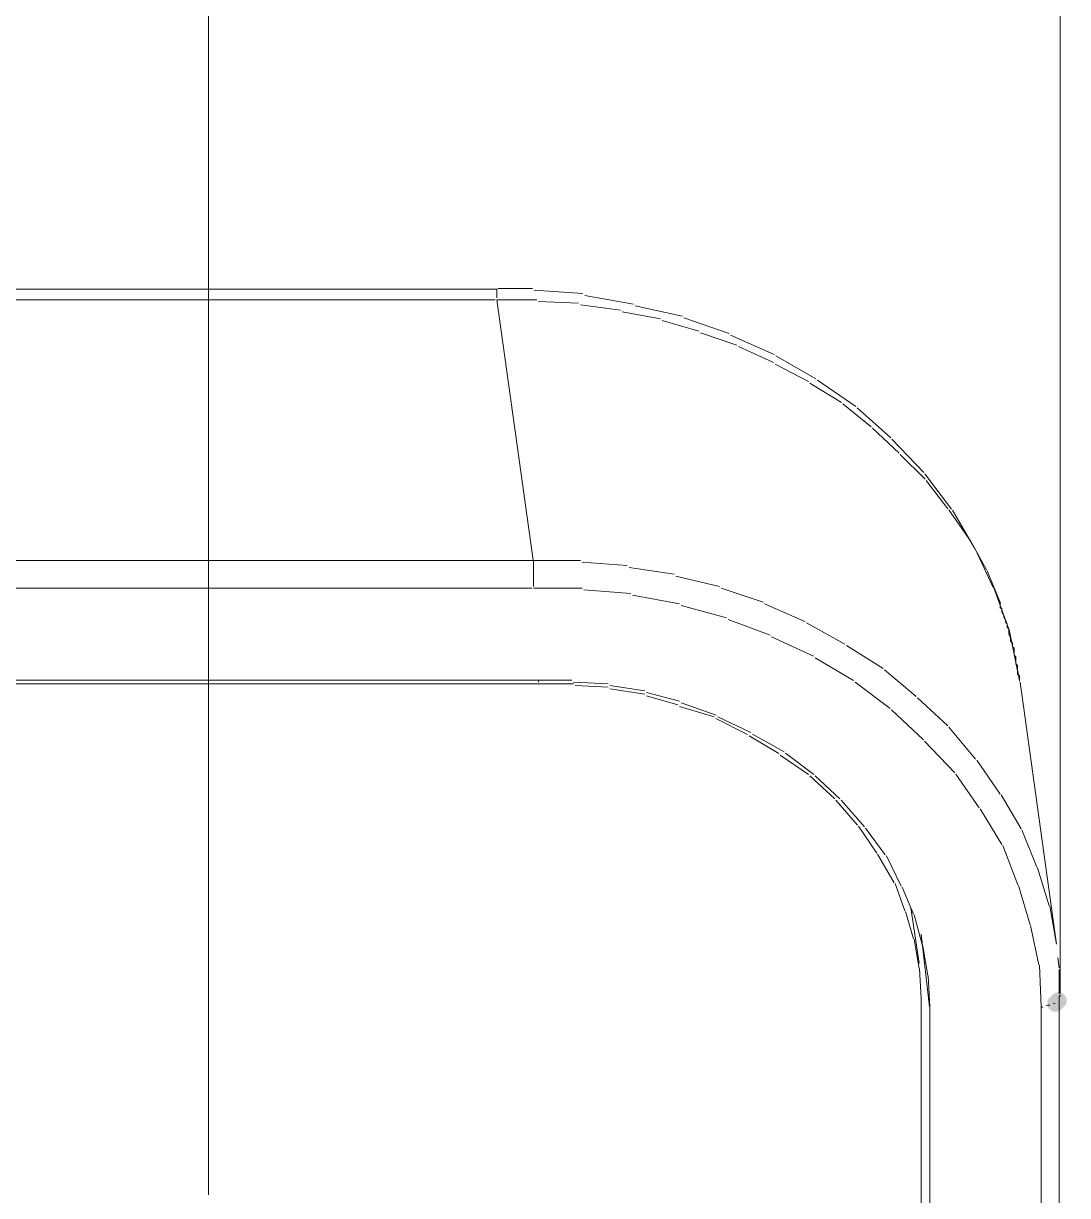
# Model space of a CAD drawing. Header units: millimetres. Extents: x 0 to 297, y 0 to 208.
# Drawn here: x 120.94 to 132.45, y 68.83 to 81.76 of the extents above; entities that cross this region are included whole.
import ezdxf

# ---------------------------------------------------------------- set-up
doc = ezdxf.new("R2010")
doc.units = ezdxf.units.MM

msp = doc.modelspace()

# ---------------------------------------------------------------- hatches: boundary and pattern name
h = msp.add_hatch(color=7)
h.dxf.hatch_style = 2
h.paths.add_polyline_path([(126.54915, 78.923567), (126.54915, 78.751058)])
h = msp.add_hatch(color=7)
h.dxf.hatch_style = 2
h.paths.add_polyline_path([(127.105128, 78.866064), (127.105128, 78.693556)])
h = msp.add_hatch(color=7)
h.dxf.hatch_style = 2
h.paths.add_polyline_path([(127.660753, 78.751058), (127.660753, 78.57855)])
h = msp.add_hatch(color=7)
h.dxf.hatch_style = 2
h.paths.add_polyline_path([(128.197328, 78.617003), (128.197328, 78.444494)])
h = msp.add_hatch(color=7)
h.dxf.hatch_style = 2
h.paths.add_polyline_path([(128.714853, 78.425444), (128.714853, 78.252936)])
h = msp.add_hatch(color=7)
h.dxf.hatch_style = 2
h.paths.add_polyline_path([(129.213328, 78.195433), (129.213328, 78.022925)])
h = msp.add_hatch(color=7)
h.dxf.hatch_style = 2
h.paths.add_polyline_path([(129.67335, 77.926969), (129.67335, 77.754461)])
h = msp.add_hatch(color=7)
h.dxf.hatch_style = 2
h.paths.add_polyline_path([(130.113969, 77.620406), (130.113969, 77.447897)])
h = msp.add_hatch(color=7)
h.dxf.hatch_style = 2
h.paths.add_polyline_path([(130.497439, 77.275389), (130.497439, 77.102881)])
h = msp.add_hatch(color=7)
h.dxf.hatch_style = 2
h.paths.add_polyline_path([(130.861506, 76.892272), (130.861506, 76.719764)])
h = msp.add_hatch(color=7)
h.dxf.hatch_style = 2
h.paths.add_polyline_path([(131.168069, 76.489753), (131.168069, 76.317244)])
h = msp.add_hatch(color=7)
h.dxf.hatch_style = 2
h.paths.add_polyline_path([(131.417131, 76.068183), (131.417131, 75.895675)])
h = msp.add_hatch(color=7)
h.dxf.hatch_style = 2
h.paths.add_polyline_path([(131.628092, 75.627211), (131.628092, 75.454703)])
h = msp.add_hatch(color=7)
h.dxf.hatch_style = 2
h.paths.add_polyline_path([(131.8006, 75.167189), (131.8006, 74.994681)])
h = msp.add_hatch(color=7)
h.dxf.hatch_style = 2
h.paths.add_polyline_path([(131.896556, 74.707167), (131.896556, 74.534658)])
h = msp.add_hatch(color=7)
h.dxf.hatch_style = 2
h.paths.add_polyline_path([(132.356225, 71.429861), (132.356225, 71.257353)])
h = msp.add_hatch(color=7)
edge = h.paths.add_edge_path(flags=0)
edge.add_spline(control_points=[(132.369591, 71.011956), (132.336046, 71.045501), (132.281154, 71.045501), (132.247609, 71.011956), (132.214064, 70.978411), (132.214064, 70.923519), (132.247609, 70.889974), (132.247609, 70.889974), (132.253254, 70.88433), (132.253254, 70.88433), (132.286799, 70.850785), (132.34169, 70.850785), (132.375235, 70.88433), (132.40878, 70.917875), (132.40878, 70.972767), (132.375235, 71.006312), (132.375235, 71.006312), (132.369591, 71.011956), (132.369591, 71.011956)], knot_values=[0, 0, 0, 0, 1, 1, 1, 2, 2, 2, 3, 3, 3, 4, 4, 4, 5, 5, 5, 6, 6, 6, 6], degree=3, periodic=1)
h = msp.add_hatch(color=7)
edge = h.paths.add_edge_path(flags=0)
edge.add_spline(control_points=[(132.388641, 71.031006), (132.355096, 71.064551), (132.300204, 71.064551), (132.266659, 71.031006), (132.233114, 70.997461), (132.233114, 70.942569), (132.266659, 70.909024), (132.266659, 70.909024), (132.272304, 70.90338), (132.272304, 70.90338), (132.305849, 70.869835), (132.36074, 70.869835), (132.394285, 70.90338), (132.42783, 70.936925), (132.42783, 70.991817), (132.394285, 71.025362), (132.394285, 71.025362), (132.388641, 71.031006), (132.388641, 71.031006)], knot_values=[0, 0, 0, 0, 1, 1, 1, 2, 2, 2, 3, 3, 3, 4, 4, 4, 5, 5, 5, 6, 6, 6, 6], degree=3, periodic=1)
h = msp.add_hatch(color=7)
edge = h.paths.add_edge_path(flags=0)
edge.add_spline(control_points=[(132.407691, 71.050056), (132.374146, 71.083601), (132.319254, 71.083601), (132.285709, 71.050056), (132.252164, 71.016511), (132.252164, 70.961619), (132.285709, 70.928074), (132.285709, 70.928074), (132.291354, 70.92243), (132.291354, 70.92243), (132.324899, 70.888885), (132.37979, 70.888885), (132.413335, 70.92243), (132.44688, 70.955975), (132.44688, 71.010867), (132.413335, 71.044412), (132.413335, 71.044412), (132.407691, 71.050056), (132.407691, 71.050056)], knot_values=[0, 0, 0, 0, 1, 1, 1, 2, 2, 2, 3, 3, 3, 4, 4, 4, 5, 5, 5, 6, 6, 6, 6], degree=3, periodic=1)

# ---------------------------------------------------------------- linework, layer by layer
at = {"color": 7, "lineweight": 15}
for points in [[(132.366103, 103.455557), (132.366103, 71.065971)], [(122.974806, 94.907751), (122.974806, 68.842765)], [(126.156508, 78.827788), (118.6053, 78.827788)], [(126.156508, 78.827788), (126.156508, 78.732185)], [(126.54915, 78.837313), (126.166033, 78.837313)], [(127.105128, 78.77981), (126.5682, 78.818263)], [(127.660753, 78.664804), (127.123825, 78.761113)], [(118.585897, 78.712782), (126.137106, 78.712782)], [(126.156508, 78.712782), (126.556206, 75.840818)], [(126.156508, 78.712782), (126.597128, 78.712782)], [(126.616178, 78.693732), (127.05715, 78.674329)], [(127.0762, 78.655279), (127.517525, 78.597424)], [(128.197328, 78.530749), (127.67945, 78.64646)], [(127.536222, 78.578726), (127.958497, 78.501468)], [(127.977194, 78.482771), (128.380419, 78.36706)], [(128.714853, 78.33919), (128.215319, 78.512757)], [(128.398764, 78.348715), (128.802342, 78.213249)], [(129.213328, 78.109179), (128.732492, 78.321551)], [(128.820333, 78.195257), (129.205567, 78.020985)], [(129.67335, 77.840715), (129.229908, 78.092599)], [(129.222853, 78.003699), (129.589389, 77.809671)], [(130.113969, 77.534151), (129.688872, 77.825193)], [(129.606322, 77.792738), (129.954161, 77.579307)], [(129.970389, 77.563079), (130.281186, 77.309432)], [(130.497439, 77.189135), (130.128433, 77.52004)], [(130.296003, 77.294615), (130.588808, 77.021213)], [(130.861506, 76.806018), (130.510492, 77.176082)], [(130.602919, 77.007101), (130.876675, 76.733346)], [(131.168069, 76.403499), (130.873147, 76.794376)], [(130.890081, 76.719588), (131.127853, 76.405615)], [(131.139494, 76.393974), (131.358217, 76.078943)], [(131.417131, 75.981929), (131.177947, 76.393621)], [(131.369506, 76.068007), (131.551892, 75.732515)], [(131.628092, 75.540957), (131.425597, 75.973463)], [(126.559028, 75.837996), (104.116011, 75.837996)], [(126.559028, 75.837996), (126.559028, 75.550482)], [(126.559028, 75.837996), (127.0762, 75.837996)], [(127.095603, 75.818946), (127.593725, 75.780493)], [(127.612775, 75.761443), (128.111603, 75.684538)], [(128.1303, 75.665488), (128.610078, 75.549776)], [(131.561064, 75.72299), (131.706761, 75.366332)], [(104.096961, 75.531432), (126.539625, 75.531432)], [(126.559028, 75.531432), (127.095603, 75.531432)], [(127.114653, 75.512382), (127.632178, 75.473929)], [(128.628775, 75.531432), (129.089856, 75.376915)], [(131.8006, 75.080935), (131.634794, 75.534254)], [(127.651228, 75.454879), (128.169106, 75.358571)], [(131.724047, 75.291896), (131.724047, 75.310946), (131.704644, 75.310946), (131.704644, 75.329996), (131.704644, 75.349399), (131.704644, 75.368449)], [(128.187803, 75.339874), (128.686983, 75.20476)], [(129.107847, 75.358924), (129.550231, 75.165601)], [(131.81965, 74.965929), (131.81965, 74.985332), (131.8006, 75.023432), (131.8006, 75.042835), (131.8006, 75.080935), (131.78155, 75.099985), (131.78155, 75.138438), (131.762147, 75.157488), (131.762147, 75.17689), (131.743097, 75.21499), (131.743097, 75.234393), (131.724047, 75.272493), (131.724047, 75.291896)], [(128.705328, 75.186415), (129.166761, 75.012496)], [(129.567869, 75.147963), (129.991908, 74.915482)], [(129.1844, 74.994857), (129.646539, 74.782132)], [(131.896556, 74.620913), (131.804481, 75.077054)], [(130.008489, 74.898901), (130.414183, 74.646665)], [(131.877153, 74.716868), (131.877153, 74.755321), (131.877153, 74.774371), (131.858103, 74.793421), (131.858103, 74.812824), (131.858103, 74.831874), (131.858103, 74.850924), (131.858103, 74.870326), (131.839053, 74.889376), (131.839053, 74.908426), (131.839053, 74.927829), (131.81965, 74.946879), (131.81965, 74.965929)], [(129.663825, 74.764846), (130.088217, 74.512963)], [(130.430411, 74.63079), (130.779661, 74.33869)], [(131.915606, 74.52531), (131.915606, 74.54436), (131.915606, 74.56341), (131.896556, 74.582813), (131.896556, 74.601863), (131.896556, 74.620913), (131.896556, 74.640315), (131.896556, 74.659365), (131.896556, 74.678415), (131.877153, 74.697818), (131.877153, 74.716868)], [(131.915606, 74.505907), (131.899731, 74.617738)], [(126.616178, 74.477332), (104.039458, 74.477332)], [(126.578078, 74.515785), (104.116011, 74.515785)], [(126.578078, 74.515785), (126.980597, 74.515432)], [(126.616178, 74.515785), (126.616178, 74.496382)], [(126.616178, 74.477332), (126.999647, 74.477332)], [(126.999647, 74.496382), (127.383117, 74.477332)], [(130.104444, 74.496382), (130.491794, 74.204988)], [(131.915606, 74.505907), (131.915606, 74.52531)], [(131.925131, 74.496382), (132.325181, 71.605015)], [(127.018697, 74.458282), (127.383117, 74.438879)], [(127.402167, 74.458282), (127.785636, 74.400426)], [(127.402167, 74.419829), (127.785636, 74.361974)], [(127.804686, 74.381376), (128.169458, 74.284715)], [(127.804686, 74.343276), (128.150408, 74.246263)], [(128.168753, 74.228271), (128.552928, 74.112207)], [(128.187803, 74.266371), (128.572331, 74.130904)], [(130.794478, 74.323874), (131.125383, 74.012018)], [(128.571272, 74.093863), (128.918406, 73.919238)], [(128.590322, 74.113265), (128.956506, 73.93864)], [(130.506964, 74.189818), (130.857272, 73.858913)], [(131.139494, 73.99826), (131.433711, 73.646188)], [(128.935339, 73.902304), (129.264128, 73.707924)], [(128.973792, 73.921354), (129.321278, 73.727326)], [(130.871031, 73.844801), (131.202994, 73.493788)], [(129.280356, 73.691343), (129.590447, 73.477207)], [(129.337858, 73.710746), (129.648303, 73.476854)], [(131.446058, 73.63384), (131.703233, 73.26166)], [(129.606322, 73.461685), (129.879725, 73.207332)], [(129.663825, 73.461685), (129.937228, 73.207332)], [(131.216047, 73.480735), (131.473222, 73.108201)], [(129.893483, 73.193221), (130.130197, 72.918407)], [(129.950986, 73.193221), (130.20675, 72.899004)], [(131.714522, 73.250724), (131.934303, 72.877132)], [(131.484511, 73.097265), (131.723342, 72.704976)], [(130.142897, 72.905707), (130.342922, 72.610079)], [(130.21945, 72.886657), (130.437819, 72.591382)], [(131.944181, 72.867254), (132.109633, 72.453093)], [(131.733572, 72.694746), (131.899025, 72.261182)], [(130.353506, 72.599143), (130.535539, 72.283054)], [(130.449461, 72.57974), (130.613503, 72.243543)], [(132.116689, 72.445685), (132.2451, 72.02976)], [(130.545417, 72.273176), (130.653367, 71.973315)], [(130.621969, 72.235076), (130.748264, 71.935921)], [(131.906081, 72.254126), (132.034492, 71.818799)], [(130.717925, 72.005065), (130.810706, 71.39476)], [(132.251097, 72.024115), (132.324122, 71.605721)], [(130.660422, 71.966613), (130.750381, 71.665693)], [(130.756025, 71.92816), (130.846689, 71.588435)], [(132.040136, 71.813154), (132.131858, 71.376415)], [(130.756025, 71.660049), (130.810353, 71.33761)], [(130.832931, 71.717551), (130.926417, 70.914629)], [(130.851981, 71.583143), (130.905956, 71.260704)], [(132.136092, 71.372535), (132.154436, 70.913218)], [(132.356225, 71.343607), (132.34035, 71.455438)], [(130.813528, 71.334082), (130.831519, 71.009526)], [(130.909483, 71.257529), (130.927475, 70.913571)], [(132.356225, 71.056093), (132.356225, 71.324557)], [(130.832931, 71.008468), (130.832931, 55.886649)], [(132.356225, 55.934626), (132.356225, 71.037043)], [(132.366103, 71.046568), (132.366103, 71.027518)], [(130.928533, 70.912513), (130.928533, 55.886649)], [(132.155142, 70.912513), (132.155142, 55.886649)], [(132.155142, 70.912513), (132.174192, 70.912513)], [(132.231694, 70.931563), (132.210528, 70.929799)], [(132.231694, 70.931563), (132.251097, 70.931563)], [(132.3086, 70.950965), (132.287433, 70.948849)]]:
    msp.add_lwpolyline(points, dxfattribs=at)

doc.saveas('drawing.dxf')
